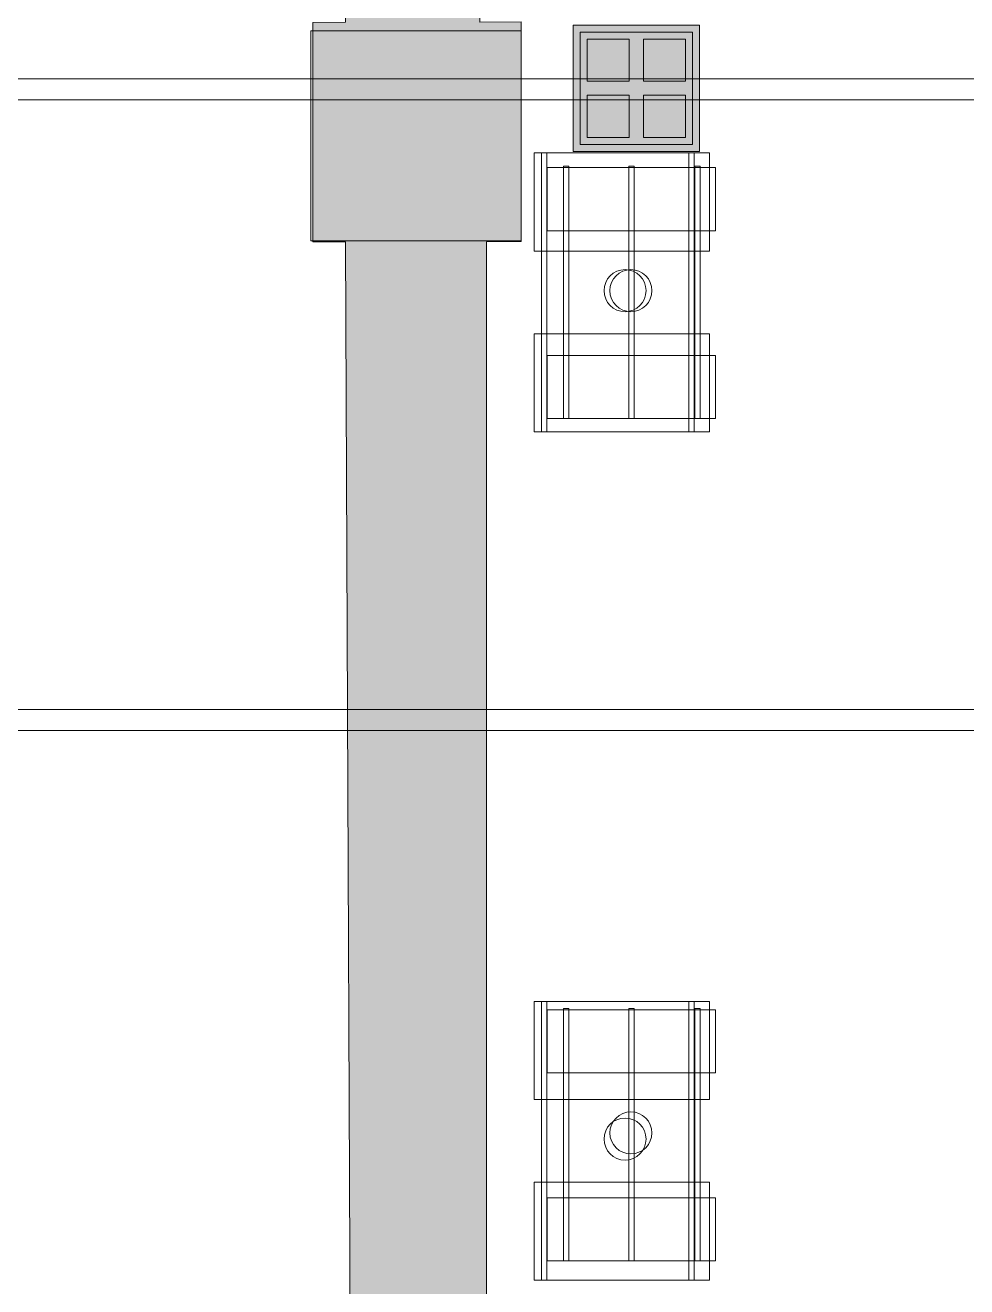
# Model space of a CAD drawing. Header units: inches. Extents: x -10671 to 1761, y -674 to 7170.
# Drawn here: x -3072.7 to -2804, y 3276.3 to 3636.3 of the extents above; entities that cross this region are included whole.
import ezdxf

# ---------------------------------------------------------------- set-up
doc = ezdxf.new("R2010")
doc.units = ezdxf.units.IN
doc.header["$LTSCALE"] = 19.2
doc.header["$MEASUREMENT"] = 0
for name, color, linetype, lineweight, true_color in [('DWG-bldg-utility box', 3, 'Continuous', 18, 0x00ff00), ('PDF', 6, 'Continuous', 5, 0xff00ff), ('Venue-Ceiling-HVAC', 7, 'Continuous', 5, 0xbbbbbb), ('Venue-Rigging Steel-High', 7, 'Continuous', 5, 0x800000)]:
    doc.layers.add(name, color=color, linetype=linetype, lineweight=lineweight, true_color=true_color)
doc.layers.add('Venue-Ceiling-Lights', color=7, linetype='Continuous', lineweight=5)
doc.layers.add('Venue-Floor Pockets', color=7, linetype='Continuous', lineweight=5)

# ---------------------------------------------------------------- blocks, each defined once
blk = doc.blocks.new('FLOORBOX')
at = {"layer": 'Venue-Floor Pockets', "linetype": 'Continuous', "lineweight": 0, "true_color": 0xaaaaaa}
blk.add_hatch(color=253, dxfattribs=at).paths.add_polyline_path([(-18, 18), (18, 18), (18, -18), (-18, -18)])
at = {"layer": 'Venue-Floor Pockets', "linetype": 'Continuous', "lineweight": 0, "true_color": 0xbbbbbb}
blk.add_hatch(color=9, dxfattribs=at).paths.add_polyline_path([(-16, 16), (16, 16), (16, -16), (-16, -16)])
at = {"layer": 'Venue-Floor Pockets', "linetype": 'Continuous', "lineweight": 0, "true_color": 0xdddddd}
for points in [[(-14, 14), (-2, 14), (-2, 2), (-14, 2)], [(2, 14), (14, 14), (14, 2), (2, 2)], [(-14, -2), (-2, -2), (-2, -14), (-14, -14)], [(2, -2), (14, -2), (14, -14), (2, -14)]]:
    blk.add_hatch(color=254, dxfattribs=at).paths.add_polyline_path(points)
at = {"layer": 'Venue-Floor Pockets', "color": 7, "linetype": 'Continuous', "lineweight": 5, "flags": 128}
for points in [[(-18, 18), (18, 18), (18, -18), (-18, -18)], [(-16, 16), (16, 16), (16, -16), (-16, -16)], [(-14, 14), (-2, 14), (-2, 2), (-14, 2)], [(2, 14), (14, 14), (14, 2), (2, 2)], [(-14, -2), (-2, -2), (-2, -14), (-14, -14)], [(2, -2), (14, -2), (14, -14), (2, -14)]]:
    blk.add_lwpolyline(points, close=True, dxfattribs=at)
blk = doc.blocks.new('Group-1336-1')
at = {"layer": 'Venue-Ceiling-HVAC'}
for points in [[(-2991.11, 3574.74, 357.8), (-2991.11, 3574.74, 387.8), (-2991.11, 3634.74, 387.8), (-2991.11, 3634.74, 357.8)], [(-2931.11, 3574.74, 357.8), (-2991.11, 3574.74, 357.8), (-2991.11, 3634.74, 357.8), (-2931.11, 3634.74, 357.8)], [(-2931.11, 3574.74, 387.8), (-2991.11, 3574.74, 387.8), (-2991.11, 3634.74, 387.8), (-2931.11, 3634.74, 387.8)], [(-2991.11, 3634.74, 357.8), (-2991.11, 3634.74, 387.8), (-2931.11, 3634.74, 387.8), (-2931.11, 3634.74, 357.8)], [(-2931.11, 3634.74, 357.8), (-2931.11, 3634.74, 387.8), (-2931.11, 3574.74, 387.8), (-2931.11, 3574.74, 357.8)], [(-2931.11, 3574.74, 357.8), (-2931.11, 3574.74, 387.8), (-2991.11, 3574.74, 387.8), (-2991.11, 3574.74, 357.8)]]:
    blk.add_3dface(points, dxfattribs=at)
blk = doc.blocks.new('Group-1444-1')
at = {"layer": 'PDF'}
for points, invisible_edges in [([(-2905.81, 3560.55, 398), (-2904.8, 3563.88, 398), (-2899.81, 3566.55, 398), (-2905.81, 3560.55, 398)], 15), ([(-2905.81, 3560.55, 398), (-2899.81, 3566.55, 398), (-2894.82, 3557.21, 398), (-2905.81, 3560.55, 398)], 15), ([(-2899.81, 3566.55, 388), (-2904.8, 3563.88, 388), (-2905.81, 3560.55, 388), (-2899.81, 3566.55, 388)], 15), ([(-2905.81, 3560.55, 388), (-2894.82, 3557.21, 388), (-2899.81, 3566.55, 388), (-2905.81, 3560.55, 388)], 15), ([(-2904.8, 3563.88, 398), (-2902.11, 3566.09, 398), (-2899.81, 3566.55, 398), (-2904.8, 3563.88, 398)], 15), ([(-2899.81, 3566.55, 388), (-2902.11, 3566.09, 388), (-2904.8, 3563.88, 388), (-2899.81, 3566.55, 388)], 15), ([(-2904.8, 3563.88, 398), (-2903.15, 3565.54, 398), (-2902.11, 3566.09, 398), (-2904.8, 3563.88, 398)], 13), ([(-2902.11, 3566.09, 388), (-2903.15, 3565.54, 388), (-2904.8, 3563.88, 388), (-2902.11, 3566.09, 388)], 14), ([(-2904.8, 3563.88, 398), (-2904.05, 3564.79, 398), (-2903.15, 3565.54, 398), (-2904.8, 3563.88, 398)], 12), ([(-2903.15, 3565.54, 388), (-2904.05, 3564.79, 388), (-2904.8, 3563.88, 388), (-2903.15, 3565.54, 388)], 12), ([(-2902.11, 3566.09, 398), (-2900.98, 3566.43, 398), (-2899.81, 3566.55, 398), (-2902.11, 3566.09, 398)], 12), ([(-2899.81, 3566.55, 388), (-2900.98, 3566.43, 388), (-2902.11, 3566.09, 388), (-2899.81, 3566.55, 388)], 12), ([(-2899.81, 3566.55, 398), (-2898.64, 3566.43, 398), (-2896.48, 3565.54, 398), (-2899.81, 3566.55, 398)], 14), ([(-2899.81, 3566.55, 398), (-2896.48, 3565.54, 398), (-2894.27, 3562.84, 398), (-2899.81, 3566.55, 398)], 15), ([(-2899.81, 3566.55, 398), (-2894.27, 3562.84, 398), (-2894.82, 3557.21, 398), (-2899.81, 3566.55, 398)], 15), ([(-2896.48, 3565.54, 388), (-2898.64, 3566.43, 388), (-2899.81, 3566.55, 388), (-2896.48, 3565.54, 388)], 13), ([(-2894.27, 3562.84, 388), (-2896.48, 3565.54, 388), (-2899.81, 3566.55, 388), (-2894.27, 3562.84, 388)], 15), ([(-2894.82, 3557.21, 388), (-2894.27, 3562.84, 388), (-2899.81, 3566.55, 388), (-2894.82, 3557.21, 388)], 15), ([(-2898.64, 3566.43, 398), (-2897.52, 3566.09, 398), (-2896.48, 3565.54, 398), (-2898.64, 3566.43, 398)], 12), ([(-2896.48, 3565.54, 388), (-2897.52, 3566.09, 388), (-2898.64, 3566.43, 388), (-2896.48, 3565.54, 388)], 12), ([(-2896.48, 3565.54, 398), (-2895.57, 3564.79, 398), (-2894.82, 3563.88, 398), (-2896.48, 3565.54, 398)], 12), ([(-2896.48, 3565.54, 398), (-2894.82, 3563.88, 398), (-2894.27, 3562.84, 398), (-2896.48, 3565.54, 398)], 13), ([(-2894.82, 3563.88, 388), (-2895.57, 3564.79, 388), (-2896.48, 3565.54, 388), (-2894.82, 3563.88, 388)], 12), ([(-2894.27, 3562.84, 388), (-2894.82, 3563.88, 388), (-2896.48, 3565.54, 388), (-2894.27, 3562.84, 388)], 14), ([(-2905.81, 3560.55, 398), (-2905.36, 3562.84, 398), (-2904.8, 3563.88, 398), (-2905.81, 3560.55, 398)], 13), ([(-2904.8, 3563.88, 388), (-2905.36, 3562.84, 388), (-2905.81, 3560.55, 388), (-2904.8, 3563.88, 388)], 14), ([(-2905.81, 3560.55, 398), (-2905.7, 3561.72, 398), (-2905.36, 3562.84, 398), (-2905.81, 3560.55, 398)], 12), ([(-2905.36, 3562.84, 388), (-2905.7, 3561.72, 388), (-2905.81, 3560.55, 388), (-2905.36, 3562.84, 388)], 12), ([(-2904.8, 3557.21, 398), (-2905.7, 3559.38, 398), (-2905.81, 3560.55, 398), (-2904.8, 3557.21, 398)], 13), ([(-2902.11, 3555, 398), (-2904.8, 3557.21, 398), (-2905.81, 3560.55, 398), (-2902.11, 3555, 398)], 15), ([(-2894.82, 3557.21, 398), (-2902.11, 3555, 398), (-2905.81, 3560.55, 398), (-2894.82, 3557.21, 398)], 15), ([(-2905.81, 3560.55, 388), (-2905.7, 3559.38, 388), (-2904.8, 3557.21, 388), (-2905.81, 3560.55, 388)], 14), ([(-2905.81, 3560.55, 388), (-2904.8, 3557.21, 388), (-2902.11, 3555, 388), (-2905.81, 3560.55, 388)], 15), ([(-2905.81, 3560.55, 388), (-2902.11, 3555, 388), (-2894.82, 3557.21, 388), (-2905.81, 3560.55, 388)], 15), ([(-2894.27, 3562.84, 398), (-2893.81, 3560.55, 398), (-2894.82, 3557.21, 398), (-2894.27, 3562.84, 398)], 15), ([(-2894.82, 3557.21, 388), (-2893.81, 3560.55, 388), (-2894.27, 3562.84, 388), (-2894.82, 3557.21, 388)], 15), ([(-2893.81, 3560.55, 398), (-2893.93, 3559.38, 398), (-2894.82, 3557.21, 398), (-2893.81, 3560.55, 398)], 14), ([(-2894.82, 3557.21, 388), (-2893.93, 3559.38, 388), (-2893.81, 3560.55, 388), (-2894.82, 3557.21, 388)], 13), ([(-2894.27, 3562.84, 398), (-2893.93, 3561.72, 398), (-2893.81, 3560.55, 398), (-2894.27, 3562.84, 398)], 12), ([(-2893.81, 3560.55, 388), (-2893.93, 3561.72, 388), (-2894.27, 3562.84, 388), (-2893.81, 3560.55, 388)], 12), ([(-2904.8, 3557.21, 398), (-2905.36, 3558.25, 398), (-2905.7, 3559.38, 398), (-2904.8, 3557.21, 398)], 12), ([(-2905.7, 3559.38, 388), (-2905.36, 3558.25, 388), (-2904.8, 3557.21, 388), (-2905.7, 3559.38, 388)], 12), ([(-2902.11, 3555, 398), (-2904.05, 3556.3, 398), (-2904.8, 3557.21, 398), (-2902.11, 3555, 398)], 13), ([(-2904.8, 3557.21, 388), (-2904.05, 3556.3, 388), (-2902.11, 3555, 388), (-2904.8, 3557.21, 388)], 14), ([(-2894.82, 3557.21, 398), (-2897.52, 3555, 398), (-2902.11, 3555, 398), (-2894.82, 3557.21, 398)], 15), ([(-2902.11, 3555, 388), (-2897.52, 3555, 388), (-2894.82, 3557.21, 388), (-2902.11, 3555, 388)], 15), ([(-2894.82, 3557.21, 398), (-2895.57, 3556.3, 398), (-2897.52, 3555, 398), (-2894.82, 3557.21, 398)], 14), ([(-2897.52, 3555, 388), (-2895.57, 3556.3, 388), (-2894.82, 3557.21, 388), (-2897.52, 3555, 388)], 13), ([(-2893.93, 3559.38, 398), (-2894.27, 3558.25, 398), (-2894.82, 3557.21, 398), (-2893.93, 3559.38, 398)], 12), ([(-2894.82, 3557.21, 388), (-2894.27, 3558.25, 388), (-2893.93, 3559.38, 388), (-2894.82, 3557.21, 388)], 12), ([(-2902.11, 3555, 398), (-2903.15, 3555.56, 398), (-2904.05, 3556.3, 398), (-2902.11, 3555, 398)], 12), ([(-2904.05, 3556.3, 388), (-2903.15, 3555.56, 388), (-2902.11, 3555, 388), (-2904.05, 3556.3, 388)], 12), ([(-2899.81, 3554.55, 398), (-2900.98, 3554.66, 398), (-2902.11, 3555, 398), (-2899.81, 3554.55, 398)], 12), ([(-2897.52, 3555, 398), (-2899.81, 3554.55, 398), (-2902.11, 3555, 398), (-2897.52, 3555, 398)], 15), ([(-2902.11, 3555, 388), (-2900.98, 3554.66, 388), (-2899.81, 3554.55, 388), (-2902.11, 3555, 388)], 12), ([(-2902.11, 3555, 388), (-2899.81, 3554.55, 388), (-2897.52, 3555, 388), (-2902.11, 3555, 388)], 15), ([(-2897.52, 3555, 398), (-2898.64, 3554.66, 398), (-2899.81, 3554.55, 398), (-2897.52, 3555, 398)], 12), ([(-2899.81, 3554.55, 388), (-2898.64, 3554.66, 388), (-2897.52, 3555, 388), (-2899.81, 3554.55, 388)], 12), ([(-2895.57, 3556.3, 398), (-2896.48, 3555.56, 398), (-2897.52, 3555, 398), (-2895.57, 3556.3, 398)], 12), ([(-2897.52, 3555, 388), (-2896.48, 3555.56, 388), (-2895.57, 3556.3, 388), (-2897.52, 3555, 388)], 12)]:
    blk.add_3dface(points, dxfattribs=dict(at, invisible_edges=invisible_edges))
for points in [[(-2904.8, 3563.88, 388), (-2904.8, 3563.88, 398), (-2904.05, 3564.79, 398), (-2904.05, 3564.79, 388)], [(-2904.05, 3564.79, 388), (-2904.05, 3564.79, 398), (-2903.15, 3565.54, 398), (-2903.15, 3565.54, 388)], [(-2903.15, 3565.54, 388), (-2903.15, 3565.54, 398), (-2902.11, 3566.09, 398), (-2902.11, 3566.09, 388)], [(-2902.11, 3566.09, 388), (-2902.11, 3566.09, 398), (-2900.98, 3566.43, 398), (-2900.98, 3566.43, 388)], [(-2900.98, 3566.43, 388), (-2900.98, 3566.43, 398), (-2899.81, 3566.55, 398), (-2899.81, 3566.55, 388)], [(-2899.81, 3566.55, 388), (-2899.81, 3566.55, 398), (-2898.64, 3566.43, 398), (-2898.64, 3566.43, 388)], [(-2898.64, 3566.43, 388), (-2898.64, 3566.43, 398), (-2897.52, 3566.09, 398), (-2897.52, 3566.09, 388)], [(-2897.52, 3566.09, 388), (-2897.52, 3566.09, 398), (-2896.48, 3565.54, 398), (-2896.48, 3565.54, 388)], [(-2896.48, 3565.54, 388), (-2896.48, 3565.54, 398), (-2895.57, 3564.79, 398), (-2895.57, 3564.79, 388)], [(-2895.57, 3564.79, 388), (-2895.57, 3564.79, 398), (-2894.82, 3563.88, 398), (-2894.82, 3563.88, 388)], [(-2905.81, 3560.55, 388), (-2905.81, 3560.55, 398), (-2905.7, 3561.72, 398), (-2905.7, 3561.72, 388)], [(-2905.7, 3559.38, 388), (-2905.7, 3559.38, 398), (-2905.81, 3560.55, 398), (-2905.81, 3560.55, 388)], [(-2905.7, 3561.72, 388), (-2905.7, 3561.72, 398), (-2905.36, 3562.84, 398), (-2905.36, 3562.84, 388)], [(-2905.36, 3562.84, 388), (-2905.36, 3562.84, 398), (-2904.8, 3563.88, 398), (-2904.8, 3563.88, 388)], [(-2894.82, 3563.88, 388), (-2894.82, 3563.88, 398), (-2894.27, 3562.84, 398), (-2894.27, 3562.84, 388)], [(-2894.27, 3562.84, 388), (-2894.27, 3562.84, 398), (-2893.93, 3561.72, 398), (-2893.93, 3561.72, 388)], [(-2893.93, 3561.72, 388), (-2893.93, 3561.72, 398), (-2893.81, 3560.55, 398), (-2893.81, 3560.55, 388)], [(-2893.81, 3560.55, 388), (-2893.81, 3560.55, 398), (-2893.93, 3559.38, 398), (-2893.93, 3559.38, 388)], [(-2905.36, 3558.25, 388), (-2905.36, 3558.25, 398), (-2905.7, 3559.38, 398), (-2905.7, 3559.38, 388)], [(-2904.8, 3557.21, 388), (-2904.8, 3557.21, 398), (-2905.36, 3558.25, 398), (-2905.36, 3558.25, 388)], [(-2904.05, 3556.3, 388), (-2904.05, 3556.3, 398), (-2904.8, 3557.21, 398), (-2904.8, 3557.21, 388)], [(-2894.82, 3557.21, 388), (-2894.82, 3557.21, 398), (-2895.57, 3556.3, 398), (-2895.57, 3556.3, 388)], [(-2894.27, 3558.25, 388), (-2894.27, 3558.25, 398), (-2894.82, 3557.21, 398), (-2894.82, 3557.21, 388)], [(-2893.93, 3559.38, 388), (-2893.93, 3559.38, 398), (-2894.27, 3558.25, 398), (-2894.27, 3558.25, 388)], [(-2903.15, 3555.56, 388), (-2903.15, 3555.56, 398), (-2904.05, 3556.3, 398), (-2904.05, 3556.3, 388)], [(-2902.11, 3555, 388), (-2902.11, 3555, 398), (-2903.15, 3555.56, 398), (-2903.15, 3555.56, 388)], [(-2900.98, 3554.66, 388), (-2900.98, 3554.66, 398), (-2902.11, 3555, 398), (-2902.11, 3555, 388)], [(-2899.81, 3554.55, 388), (-2899.81, 3554.55, 398), (-2900.98, 3554.66, 398), (-2900.98, 3554.66, 388)], [(-2898.64, 3554.66, 388), (-2898.64, 3554.66, 398), (-2899.81, 3554.55, 398), (-2899.81, 3554.55, 388)], [(-2897.52, 3555, 388), (-2897.52, 3555, 398), (-2898.64, 3554.66, 398), (-2898.64, 3554.66, 388)], [(-2896.48, 3555.56, 388), (-2896.48, 3555.56, 398), (-2897.52, 3555, 398), (-2897.52, 3555, 388)], [(-2895.57, 3556.3, 388), (-2895.57, 3556.3, 398), (-2896.48, 3555.56, 398), (-2896.48, 3555.56, 388)]]:
    blk.add_3dface(points, dxfattribs=at)
blk = doc.blocks.new('Group-1445-1')
at = {"layer": 'PDF'}
for points in [[(-2923.69, 3595.65, 393.91), (-2923.69, 3595.65, 397.91), (-2875.69, 3595.65, 397.91), (-2875.69, 3595.65, 393.91)], [(-2923.69, 3577.65, 393.91), (-2923.69, 3577.65, 397.91), (-2923.69, 3595.65, 397.91), (-2923.69, 3595.65, 393.91)], [(-2875.69, 3595.65, 397.91), (-2923.69, 3595.65, 397.91), (-2923.69, 3577.65, 397.91), (-2875.69, 3577.65, 397.91)], [(-2875.69, 3577.65, 393.91), (-2923.69, 3577.65, 393.91), (-2923.69, 3595.65, 393.91), (-2875.69, 3595.65, 393.91)], [(-2875.69, 3595.65, 393.91), (-2875.69, 3595.65, 397.91), (-2875.69, 3577.65, 397.91), (-2875.69, 3577.65, 393.91)], [(-2875.69, 3577.65, 393.91), (-2875.69, 3577.65, 397.91), (-2923.69, 3577.65, 397.91), (-2923.69, 3577.65, 393.91)]]:
    blk.add_3dface(points, dxfattribs=at)
blk = doc.blocks.new('Group-1446-1')
at = {"layer": 'PDF'}
for points in [[(-2881.58, 3596.04, 397.97), (-2881.58, 3596.04, 398.97), (-2880.08, 3596.04, 398.97), (-2880.08, 3596.04, 397.97)], [(-2881.58, 3524.04, 397.97), (-2881.58, 3524.04, 398.97), (-2881.58, 3596.04, 398.97), (-2881.58, 3596.04, 397.97)], [(-2880.08, 3596.04, 398.97), (-2881.58, 3596.04, 398.97), (-2881.58, 3524.04, 398.97), (-2880.08, 3524.04, 398.97)], [(-2880.08, 3524.04, 397.97), (-2881.58, 3524.04, 397.97), (-2881.58, 3596.04, 397.97), (-2880.08, 3596.04, 397.97)], [(-2880.08, 3596.04, 397.97), (-2880.08, 3596.04, 398.97), (-2880.08, 3524.04, 398.97), (-2880.08, 3524.04, 397.97)], [(-2880.08, 3524.04, 397.97), (-2880.08, 3524.04, 398.97), (-2881.58, 3524.04, 398.97), (-2881.58, 3524.04, 397.97)]]:
    blk.add_3dface(points, dxfattribs=at)
blk = doc.blocks.new('Group-1447-1')
at = {"layer": 'PDF'}
for points in [[(-2900.4, 3596.04, 397.97), (-2900.4, 3596.04, 398.97), (-2898.9, 3596.04, 398.97), (-2898.9, 3596.04, 397.97)], [(-2900.4, 3524.04, 397.97), (-2900.4, 3524.04, 398.97), (-2900.4, 3596.04, 398.97), (-2900.4, 3596.04, 397.97)], [(-2898.9, 3596.04, 398.97), (-2900.4, 3596.04, 398.97), (-2900.4, 3524.04, 398.97), (-2898.9, 3524.04, 398.97)], [(-2898.9, 3524.04, 397.97), (-2900.4, 3524.04, 397.97), (-2900.4, 3596.04, 397.97), (-2898.9, 3596.04, 397.97)], [(-2898.9, 3596.04, 397.97), (-2898.9, 3596.04, 398.97), (-2898.9, 3524.04, 398.97), (-2898.9, 3524.04, 397.97)], [(-2898.9, 3524.04, 397.97), (-2898.9, 3524.04, 398.97), (-2900.4, 3524.04, 398.97), (-2900.4, 3524.04, 397.97)]]:
    blk.add_3dface(points, dxfattribs=at)
blk = doc.blocks.new('Group-1448-1')
at = {"layer": 'PDF'}
for points in [[(-2919, 3596.04, 397.97), (-2919, 3596.04, 398.97), (-2917.5, 3596.04, 398.97), (-2917.5, 3596.04, 397.97)], [(-2919, 3524.04, 397.97), (-2919, 3524.04, 398.97), (-2919, 3596.04, 398.97), (-2919, 3596.04, 397.97)], [(-2917.5, 3596.04, 398.97), (-2919, 3596.04, 398.97), (-2919, 3524.04, 398.97), (-2917.5, 3524.04, 398.97)], [(-2917.5, 3524.04, 397.97), (-2919, 3524.04, 397.97), (-2919, 3596.04, 397.97), (-2917.5, 3596.04, 397.97)], [(-2917.5, 3596.04, 397.97), (-2917.5, 3596.04, 398.97), (-2917.5, 3524.04, 398.97), (-2917.5, 3524.04, 397.97)], [(-2917.5, 3524.04, 397.97), (-2917.5, 3524.04, 398.97), (-2919, 3524.04, 398.97), (-2919, 3524.04, 397.97)]]:
    blk.add_3dface(points, dxfattribs=at)
blk = doc.blocks.new('Group-1449-1')
at = {"layer": 'PDF'}
for points in [[(-2923.69, 3542.02, 393.91), (-2923.69, 3542.02, 397.91), (-2875.69, 3542.02, 397.91), (-2875.69, 3542.02, 393.91)], [(-2923.69, 3524.02, 393.91), (-2923.69, 3524.02, 397.91), (-2923.69, 3542.02, 397.91), (-2923.69, 3542.02, 393.91)], [(-2875.69, 3542.02, 397.91), (-2923.69, 3542.02, 397.91), (-2923.69, 3524.02, 397.91), (-2875.69, 3524.02, 397.91)], [(-2875.69, 3524.02, 393.91), (-2923.69, 3524.02, 393.91), (-2923.69, 3542.02, 393.91), (-2875.69, 3542.02, 393.91)], [(-2875.69, 3542.02, 393.91), (-2875.69, 3542.02, 397.91), (-2875.69, 3524.02, 397.91), (-2875.69, 3524.02, 393.91)], [(-2875.69, 3524.02, 393.91), (-2875.69, 3524.02, 397.91), (-2923.69, 3524.02, 397.91), (-2923.69, 3524.02, 393.91)]]:
    blk.add_3dface(points, dxfattribs=at)
blk = doc.blocks.new('Group-1450-1')
at = {"layer": 'PDF'}
for name in ['Group-1445-1', 'Group-1448-1', 'Group-1447-1', 'Group-1446-1', 'Group-1444-1', 'Group-1449-1']:
    blk.add_blockref(name, (0, 0), dxfattribs=at)
blk = doc.blocks.new('Group-1458-1')
at = {"layer": 'PDF'}
for points, invisible_edges in [([(-2905.81, 3320.2, 398), (-2905.36, 3322.5, 398), (-2904.8, 3323.54, 398), (-2905.81, 3320.2, 398)], 13), ([(-2904.8, 3316.87, 398), (-2905.81, 3320.2, 398), (-2904.8, 3323.54, 398), (-2904.8, 3316.87, 398)], 15), ([(-2904.8, 3323.54, 388), (-2905.36, 3322.5, 388), (-2905.81, 3320.2, 388), (-2904.8, 3323.54, 388)], 14), ([(-2904.8, 3323.54, 388), (-2905.81, 3320.2, 388), (-2904.8, 3316.87, 388), (-2904.8, 3323.54, 388)], 15), ([(-2904.8, 3323.54, 398), (-2902.11, 3325.75, 398), (-2899.81, 3326.2, 398), (-2904.8, 3323.54, 398)], 15), ([(-2904.8, 3316.87, 398), (-2904.8, 3323.54, 398), (-2899.81, 3326.2, 398), (-2904.8, 3316.87, 398)], 15), ([(-2904.8, 3316.87, 398), (-2899.81, 3326.2, 398), (-2893.81, 3320.2, 398), (-2904.8, 3316.87, 398)], 15), ([(-2899.81, 3326.2, 388), (-2902.11, 3325.75, 388), (-2904.8, 3323.54, 388), (-2899.81, 3326.2, 388)], 15), ([(-2899.81, 3326.2, 388), (-2904.8, 3323.54, 388), (-2904.8, 3316.87, 388), (-2899.81, 3326.2, 388)], 15), ([(-2904.8, 3316.87, 388), (-2893.81, 3320.2, 388), (-2899.81, 3326.2, 388), (-2904.8, 3316.87, 388)], 15), ([(-2904.8, 3323.54, 398), (-2903.15, 3325.19, 398), (-2902.11, 3325.75, 398), (-2904.8, 3323.54, 398)], 13), ([(-2902.11, 3325.75, 388), (-2903.15, 3325.19, 388), (-2904.8, 3323.54, 388), (-2902.11, 3325.75, 388)], 14), ([(-2904.8, 3323.54, 398), (-2904.05, 3324.45, 398), (-2903.15, 3325.19, 398), (-2904.8, 3323.54, 398)], 12), ([(-2903.15, 3325.19, 388), (-2904.05, 3324.45, 388), (-2904.8, 3323.54, 388), (-2903.15, 3325.19, 388)], 12), ([(-2902.11, 3325.75, 398), (-2900.98, 3326.09, 398), (-2899.81, 3326.2, 398), (-2902.11, 3325.75, 398)], 12), ([(-2899.81, 3326.2, 388), (-2900.98, 3326.09, 388), (-2902.11, 3325.75, 388), (-2899.81, 3326.2, 388)], 12), ([(-2899.81, 3326.2, 398), (-2898.64, 3326.09, 398), (-2896.48, 3325.19, 398), (-2899.81, 3326.2, 398)], 14), ([(-2899.81, 3326.2, 398), (-2896.48, 3325.19, 398), (-2893.81, 3320.2, 398), (-2899.81, 3326.2, 398)], 15), ([(-2896.48, 3325.19, 388), (-2898.64, 3326.09, 388), (-2899.81, 3326.2, 388), (-2896.48, 3325.19, 388)], 13), ([(-2893.81, 3320.2, 388), (-2896.48, 3325.19, 388), (-2899.81, 3326.2, 388), (-2893.81, 3320.2, 388)], 15), ([(-2898.64, 3326.09, 398), (-2897.52, 3325.75, 398), (-2896.48, 3325.19, 398), (-2898.64, 3326.09, 398)], 12), ([(-2896.48, 3325.19, 388), (-2897.52, 3325.75, 388), (-2898.64, 3326.09, 388), (-2896.48, 3325.19, 388)], 12), ([(-2896.48, 3325.19, 398), (-2895.57, 3324.45, 398), (-2894.82, 3323.54, 398), (-2896.48, 3325.19, 398)], 12), ([(-2896.48, 3325.19, 398), (-2894.82, 3323.54, 398), (-2894.27, 3322.5, 398), (-2896.48, 3325.19, 398)], 13), ([(-2896.48, 3325.19, 398), (-2894.27, 3322.5, 398), (-2893.81, 3320.2, 398), (-2896.48, 3325.19, 398)], 15), ([(-2894.82, 3323.54, 388), (-2895.57, 3324.45, 388), (-2896.48, 3325.19, 388), (-2894.82, 3323.54, 388)], 12), ([(-2894.27, 3322.5, 388), (-2894.82, 3323.54, 388), (-2896.48, 3325.19, 388), (-2894.27, 3322.5, 388)], 14), ([(-2893.81, 3320.2, 388), (-2894.27, 3322.5, 388), (-2896.48, 3325.19, 388), (-2893.81, 3320.2, 388)], 15), ([(-2905.81, 3320.2, 398), (-2905.7, 3321.37, 398), (-2905.36, 3322.5, 398), (-2905.81, 3320.2, 398)], 12), ([(-2905.36, 3322.5, 388), (-2905.7, 3321.37, 388), (-2905.81, 3320.2, 388), (-2905.36, 3322.5, 388)], 12), ([(-2904.8, 3316.87, 398), (-2905.7, 3319.03, 398), (-2905.81, 3320.2, 398), (-2904.8, 3316.87, 398)], 13), ([(-2905.81, 3320.2, 388), (-2905.7, 3319.03, 388), (-2904.8, 3316.87, 388), (-2905.81, 3320.2, 388)], 14), ([(-2893.81, 3320.2, 398), (-2898.64, 3314.32, 398), (-2904.8, 3316.87, 398), (-2893.81, 3320.2, 398)], 15), ([(-2904.8, 3316.87, 388), (-2898.64, 3314.32, 388), (-2893.81, 3320.2, 388), (-2904.8, 3316.87, 388)], 15), ([(-2893.81, 3320.2, 398), (-2894.82, 3316.87, 398), (-2898.64, 3314.32, 398), (-2893.81, 3320.2, 398)], 15), ([(-2898.64, 3314.32, 388), (-2894.82, 3316.87, 388), (-2893.81, 3320.2, 388), (-2898.64, 3314.32, 388)], 15), ([(-2893.81, 3320.2, 398), (-2893.93, 3319.03, 398), (-2894.82, 3316.87, 398), (-2893.81, 3320.2, 398)], 14), ([(-2894.82, 3316.87, 388), (-2893.93, 3319.03, 388), (-2893.81, 3320.2, 388), (-2894.82, 3316.87, 388)], 13), ([(-2894.27, 3322.5, 398), (-2893.93, 3321.37, 398), (-2893.81, 3320.2, 398), (-2894.27, 3322.5, 398)], 12), ([(-2893.81, 3320.2, 388), (-2893.93, 3321.37, 388), (-2894.27, 3322.5, 388), (-2893.81, 3320.2, 388)], 12), ([(-2904.8, 3316.87, 398), (-2905.36, 3317.91, 398), (-2905.7, 3319.03, 398), (-2904.8, 3316.87, 398)], 12), ([(-2905.7, 3319.03, 388), (-2905.36, 3317.91, 388), (-2904.8, 3316.87, 388), (-2905.7, 3319.03, 388)], 12), ([(-2903.15, 3315.21, 398), (-2904.05, 3315.96, 398), (-2904.8, 3316.87, 398), (-2903.15, 3315.21, 398)], 12), ([(-2902.11, 3314.66, 398), (-2903.15, 3315.21, 398), (-2904.8, 3316.87, 398), (-2902.11, 3314.66, 398)], 14), ([(-2898.64, 3314.32, 398), (-2902.11, 3314.66, 398), (-2904.8, 3316.87, 398), (-2898.64, 3314.32, 398)], 15), ([(-2904.8, 3316.87, 388), (-2904.05, 3315.96, 388), (-2903.15, 3315.21, 388), (-2904.8, 3316.87, 388)], 12), ([(-2904.8, 3316.87, 388), (-2903.15, 3315.21, 388), (-2902.11, 3314.66, 388), (-2904.8, 3316.87, 388)], 13), ([(-2904.8, 3316.87, 388), (-2902.11, 3314.66, 388), (-2898.64, 3314.32, 388), (-2904.8, 3316.87, 388)], 15), ([(-2894.82, 3316.87, 398), (-2896.48, 3315.21, 398), (-2898.64, 3314.32, 398), (-2894.82, 3316.87, 398)], 15), ([(-2898.64, 3314.32, 388), (-2896.48, 3315.21, 388), (-2894.82, 3316.87, 388), (-2898.64, 3314.32, 388)], 15), ([(-2894.82, 3316.87, 398), (-2895.57, 3315.96, 398), (-2896.48, 3315.21, 398), (-2894.82, 3316.87, 398)], 12), ([(-2896.48, 3315.21, 388), (-2895.57, 3315.96, 388), (-2894.82, 3316.87, 388), (-2896.48, 3315.21, 388)], 12), ([(-2893.93, 3319.03, 398), (-2894.27, 3317.91, 398), (-2894.82, 3316.87, 398), (-2893.93, 3319.03, 398)], 12), ([(-2894.82, 3316.87, 388), (-2894.27, 3317.91, 388), (-2893.93, 3319.03, 388), (-2894.82, 3316.87, 388)], 12), ([(-2899.81, 3314.2, 398), (-2900.98, 3314.32, 398), (-2902.11, 3314.66, 398), (-2899.81, 3314.2, 398)], 12), ([(-2898.64, 3314.32, 398), (-2899.81, 3314.2, 398), (-2902.11, 3314.66, 398), (-2898.64, 3314.32, 398)], 14), ([(-2902.11, 3314.66, 388), (-2900.98, 3314.32, 388), (-2899.81, 3314.2, 388), (-2902.11, 3314.66, 388)], 12), ([(-2902.11, 3314.66, 388), (-2899.81, 3314.2, 388), (-2898.64, 3314.32, 388), (-2902.11, 3314.66, 388)], 13), ([(-2896.48, 3315.21, 398), (-2897.52, 3314.66, 398), (-2898.64, 3314.32, 398), (-2896.48, 3315.21, 398)], 12), ([(-2898.64, 3314.32, 388), (-2897.52, 3314.66, 388), (-2896.48, 3315.21, 388), (-2898.64, 3314.32, 388)], 12)]:
    blk.add_3dface(points, dxfattribs=dict(at, invisible_edges=invisible_edges))
for points in [[(-2905.36, 3322.5, 388), (-2905.36, 3322.5, 398), (-2904.8, 3323.54, 398), (-2904.8, 3323.54, 388)], [(-2904.8, 3323.54, 388), (-2904.8, 3323.54, 398), (-2904.05, 3324.45, 398), (-2904.05, 3324.45, 388)], [(-2904.05, 3324.45, 388), (-2904.05, 3324.45, 398), (-2903.15, 3325.19, 398), (-2903.15, 3325.19, 388)], [(-2903.15, 3325.19, 388), (-2903.15, 3325.19, 398), (-2902.11, 3325.75, 398), (-2902.11, 3325.75, 388)], [(-2902.11, 3325.75, 388), (-2902.11, 3325.75, 398), (-2900.98, 3326.09, 398), (-2900.98, 3326.09, 388)], [(-2900.98, 3326.09, 388), (-2900.98, 3326.09, 398), (-2899.81, 3326.2, 398), (-2899.81, 3326.2, 388)], [(-2899.81, 3326.2, 388), (-2899.81, 3326.2, 398), (-2898.64, 3326.09, 398), (-2898.64, 3326.09, 388)], [(-2898.64, 3326.09, 388), (-2898.64, 3326.09, 398), (-2897.52, 3325.75, 398), (-2897.52, 3325.75, 388)], [(-2897.52, 3325.75, 388), (-2897.52, 3325.75, 398), (-2896.48, 3325.19, 398), (-2896.48, 3325.19, 388)], [(-2896.48, 3325.19, 388), (-2896.48, 3325.19, 398), (-2895.57, 3324.45, 398), (-2895.57, 3324.45, 388)], [(-2895.57, 3324.45, 388), (-2895.57, 3324.45, 398), (-2894.82, 3323.54, 398), (-2894.82, 3323.54, 388)], [(-2894.82, 3323.54, 388), (-2894.82, 3323.54, 398), (-2894.27, 3322.5, 398), (-2894.27, 3322.5, 388)], [(-2905.81, 3320.2, 388), (-2905.81, 3320.2, 398), (-2905.7, 3321.37, 398), (-2905.7, 3321.37, 388)], [(-2905.7, 3319.03, 388), (-2905.7, 3319.03, 398), (-2905.81, 3320.2, 398), (-2905.81, 3320.2, 388)], [(-2905.7, 3321.37, 388), (-2905.7, 3321.37, 398), (-2905.36, 3322.5, 398), (-2905.36, 3322.5, 388)], [(-2894.27, 3322.5, 388), (-2894.27, 3322.5, 398), (-2893.93, 3321.37, 398), (-2893.93, 3321.37, 388)], [(-2893.93, 3321.37, 388), (-2893.93, 3321.37, 398), (-2893.81, 3320.2, 398), (-2893.81, 3320.2, 388)], [(-2893.81, 3320.2, 388), (-2893.81, 3320.2, 398), (-2893.93, 3319.03, 398), (-2893.93, 3319.03, 388)], [(-2905.36, 3317.91, 388), (-2905.36, 3317.91, 398), (-2905.7, 3319.03, 398), (-2905.7, 3319.03, 388)], [(-2904.8, 3316.87, 388), (-2904.8, 3316.87, 398), (-2905.36, 3317.91, 398), (-2905.36, 3317.91, 388)], [(-2904.05, 3315.96, 388), (-2904.05, 3315.96, 398), (-2904.8, 3316.87, 398), (-2904.8, 3316.87, 388)], [(-2903.15, 3315.21, 388), (-2903.15, 3315.21, 398), (-2904.05, 3315.96, 398), (-2904.05, 3315.96, 388)], [(-2895.57, 3315.96, 388), (-2895.57, 3315.96, 398), (-2896.48, 3315.21, 398), (-2896.48, 3315.21, 388)], [(-2894.82, 3316.87, 388), (-2894.82, 3316.87, 398), (-2895.57, 3315.96, 398), (-2895.57, 3315.96, 388)], [(-2894.27, 3317.91, 388), (-2894.27, 3317.91, 398), (-2894.82, 3316.87, 398), (-2894.82, 3316.87, 388)], [(-2893.93, 3319.03, 388), (-2893.93, 3319.03, 398), (-2894.27, 3317.91, 398), (-2894.27, 3317.91, 388)], [(-2902.11, 3314.66, 388), (-2902.11, 3314.66, 398), (-2903.15, 3315.21, 398), (-2903.15, 3315.21, 388)], [(-2900.98, 3314.32, 388), (-2900.98, 3314.32, 398), (-2902.11, 3314.66, 398), (-2902.11, 3314.66, 388)], [(-2899.81, 3314.2, 388), (-2899.81, 3314.2, 398), (-2900.98, 3314.32, 398), (-2900.98, 3314.32, 388)], [(-2898.64, 3314.32, 388), (-2898.64, 3314.32, 398), (-2899.81, 3314.2, 398), (-2899.81, 3314.2, 388)], [(-2897.52, 3314.66, 388), (-2897.52, 3314.66, 398), (-2898.64, 3314.32, 398), (-2898.64, 3314.32, 388)], [(-2896.48, 3315.21, 388), (-2896.48, 3315.21, 398), (-2897.52, 3314.66, 398), (-2897.52, 3314.66, 388)]]:
    blk.add_3dface(points, dxfattribs=at)
blk = doc.blocks.new('Group-1459-1')
at = {"layer": 'PDF'}
for points in [[(-2923.69, 3355.31, 393.91), (-2923.69, 3355.31, 397.91), (-2875.69, 3355.31, 397.91), (-2875.69, 3355.31, 393.91)], [(-2923.69, 3337.31, 393.91), (-2923.69, 3337.31, 397.91), (-2923.69, 3355.31, 397.91), (-2923.69, 3355.31, 393.91)], [(-2875.69, 3355.31, 397.91), (-2923.69, 3355.31, 397.91), (-2923.69, 3337.31, 397.91), (-2875.69, 3337.31, 397.91)], [(-2875.69, 3337.31, 393.91), (-2923.69, 3337.31, 393.91), (-2923.69, 3355.31, 393.91), (-2875.69, 3355.31, 393.91)], [(-2875.69, 3355.31, 393.91), (-2875.69, 3355.31, 397.91), (-2875.69, 3337.31, 397.91), (-2875.69, 3337.31, 393.91)], [(-2875.69, 3337.31, 393.91), (-2875.69, 3337.31, 397.91), (-2923.69, 3337.31, 397.91), (-2923.69, 3337.31, 393.91)]]:
    blk.add_3dface(points, dxfattribs=at)
blk = doc.blocks.new('Group-1460-1')
at = {"layer": 'PDF'}
for points in [[(-2881.58, 3355.7, 397.97), (-2881.58, 3355.7, 398.97), (-2880.08, 3355.7, 398.97), (-2880.08, 3355.7, 397.97)], [(-2881.58, 3283.7, 397.97), (-2881.58, 3283.7, 398.97), (-2881.58, 3355.7, 398.97), (-2881.58, 3355.7, 397.97)], [(-2880.08, 3355.7, 398.97), (-2881.58, 3355.7, 398.97), (-2881.58, 3283.7, 398.97), (-2880.08, 3283.7, 398.97)], [(-2880.08, 3283.7, 397.97), (-2881.58, 3283.7, 397.97), (-2881.58, 3355.7, 397.97), (-2880.08, 3355.7, 397.97)], [(-2880.08, 3355.7, 397.97), (-2880.08, 3355.7, 398.97), (-2880.08, 3283.7, 398.97), (-2880.08, 3283.7, 397.97)], [(-2880.08, 3283.7, 397.97), (-2880.08, 3283.7, 398.97), (-2881.58, 3283.7, 398.97), (-2881.58, 3283.7, 397.97)]]:
    blk.add_3dface(points, dxfattribs=at)
blk = doc.blocks.new('Group-1461-1')
at = {"layer": 'PDF'}
for points in [[(-2900.4, 3355.7, 397.97), (-2900.4, 3355.7, 398.97), (-2898.9, 3355.7, 398.97), (-2898.9, 3355.7, 397.97)], [(-2900.4, 3283.7, 397.97), (-2900.4, 3283.7, 398.97), (-2900.4, 3355.7, 398.97), (-2900.4, 3355.7, 397.97)], [(-2898.9, 3355.7, 398.97), (-2900.4, 3355.7, 398.97), (-2900.4, 3283.7, 398.97), (-2898.9, 3283.7, 398.97)], [(-2898.9, 3283.7, 397.97), (-2900.4, 3283.7, 397.97), (-2900.4, 3355.7, 397.97), (-2898.9, 3355.7, 397.97)], [(-2898.9, 3355.7, 397.97), (-2898.9, 3355.7, 398.97), (-2898.9, 3283.7, 398.97), (-2898.9, 3283.7, 397.97)], [(-2898.9, 3283.7, 397.97), (-2898.9, 3283.7, 398.97), (-2900.4, 3283.7, 398.97), (-2900.4, 3283.7, 397.97)]]:
    blk.add_3dface(points, dxfattribs=at)
blk = doc.blocks.new('Group-1462-1')
at = {"layer": 'PDF'}
for points in [[(-2919, 3355.7, 397.97), (-2919, 3355.7, 398.97), (-2917.5, 3355.7, 398.97), (-2917.5, 3355.7, 397.97)], [(-2919, 3283.7, 397.97), (-2919, 3283.7, 398.97), (-2919, 3355.7, 398.97), (-2919, 3355.7, 397.97)], [(-2917.5, 3355.7, 398.97), (-2919, 3355.7, 398.97), (-2919, 3283.7, 398.97), (-2917.5, 3283.7, 398.97)], [(-2917.5, 3283.7, 397.97), (-2919, 3283.7, 397.97), (-2919, 3355.7, 397.97), (-2917.5, 3355.7, 397.97)], [(-2917.5, 3355.7, 397.97), (-2917.5, 3355.7, 398.97), (-2917.5, 3283.7, 398.97), (-2917.5, 3283.7, 397.97)], [(-2917.5, 3283.7, 397.97), (-2917.5, 3283.7, 398.97), (-2919, 3283.7, 398.97), (-2919, 3283.7, 397.97)]]:
    blk.add_3dface(points, dxfattribs=at)
blk = doc.blocks.new('Group-1463-1')
at = {"layer": 'PDF'}
for points in [[(-2923.69, 3301.68, 393.91), (-2923.69, 3301.68, 397.91), (-2875.69, 3301.68, 397.91), (-2875.69, 3301.68, 393.91)], [(-2923.69, 3283.68, 393.91), (-2923.69, 3283.68, 397.91), (-2923.69, 3301.68, 397.91), (-2923.69, 3301.68, 393.91)], [(-2875.69, 3301.68, 397.91), (-2923.69, 3301.68, 397.91), (-2923.69, 3283.68, 397.91), (-2875.69, 3283.68, 397.91)], [(-2875.69, 3283.68, 393.91), (-2923.69, 3283.68, 393.91), (-2923.69, 3301.68, 393.91), (-2875.69, 3301.68, 393.91)], [(-2875.69, 3301.68, 393.91), (-2875.69, 3301.68, 397.91), (-2875.69, 3283.68, 397.91), (-2875.69, 3283.68, 393.91)], [(-2875.69, 3283.68, 393.91), (-2875.69, 3283.68, 397.91), (-2923.69, 3283.68, 397.91), (-2923.69, 3283.68, 393.91)]]:
    blk.add_3dface(points, dxfattribs=at)
blk = doc.blocks.new('Group-1464-1')
at = {"layer": 'PDF'}
for name in ['Group-1459-1', 'Group-1462-1', 'Group-1461-1', 'Group-1460-1', 'Group-1458-1', 'Group-1463-1']:
    blk.add_blockref(name, (0, 0), dxfattribs=at)
blk = doc.blocks.new('Group-2709-1')
at = {"layer": 'Venue-Ceiling-Lights', "color": 7, "linetype": 'Continuous', "lineweight": 5, "flags": 128}
for points in [[(-2927.4, 3599.84), (-2877.4, 3599.84), (-2877.4, 3571.84), (-2927.4, 3571.84)], [(-2925.34, 3599.84), (-2923.84, 3599.84), (-2923.84, 3520.26), (-2925.34, 3520.26)], [(-2883.25, 3599.84), (-2881.75, 3599.84), (-2881.75, 3520.26), (-2883.25, 3520.26)], [(-2927.4, 3548.26), (-2877.4, 3548.26), (-2877.4, 3520.26), (-2927.4, 3520.26)]]:
    blk.add_lwpolyline(points, close=True, dxfattribs=at)
at = {"layer": 'Venue-Ceiling-Lights', "color": 7, "linetype": 'Continuous', "lineweight": 5}
blk.add_circle((-2901.48, 3560.55), 6, dxfattribs=at)
blk = doc.blocks.new('Group-2715-1')
at = {"layer": 'Venue-Ceiling-Lights', "color": 7, "linetype": 'Continuous', "lineweight": 5, "flags": 128}
for points in [[(-2927.4, 3357.73), (-2877.4, 3357.73), (-2877.4, 3329.73), (-2927.4, 3329.73)], [(-2925.34, 3357.73), (-2923.84, 3357.73), (-2923.84, 3278.14), (-2925.34, 3278.14)], [(-2883.25, 3357.73), (-2881.75, 3357.73), (-2881.75, 3278.14), (-2883.25, 3278.14)], [(-2927.4, 3306.14), (-2877.4, 3306.14), (-2877.4, 3278.14), (-2927.4, 3278.14)]]:
    blk.add_lwpolyline(points, close=True, dxfattribs=at)
at = {"layer": 'Venue-Ceiling-Lights', "color": 7, "linetype": 'Continuous', "lineweight": 5}
blk.add_circle((-2901.48, 3318.44), 6, dxfattribs=at)

msp = doc.modelspace()

# ---------------------------------------------------------------- hatches: boundary and pattern name
at = {"layer": 'Venue-Ceiling-HVAC', "linetype": 'Continuous', "lineweight": 0, "true_color": 0xbbbbbb}
msp.add_hatch(color=9, dxfattribs=at).paths.add_polyline_path([(-2934.73, 3904.54), (-2994.73, 3904.54), (-2994.73, 3844.54), (-2981.63, 3844.54), (-2981.29, 3637.21), (-2990.6, 3637.04), (-2990.6, 3574.45), (-2981.29, 3574.48), (-2979.48, 3151.17), (-2979.48, 2941.4), (-2991.11, 2941.37), (-2991.11, 2881.37), (-2981.29, 2881.37), (-2980.11, 2221.31), (-2990.6, 2221.31), (-2990.6, 2161.31), (-2980.7, 2161.31), (-2979.48, 1738.18), (-2991.11, 1738.29), (-2991.05, 1678.22), (-2981.22, 1678.11), (-2981.29, 1043.04), (-2990.6, 1043.04), (-2991.34, 981.07), (-2927.71, 980.41), (-2926.97, 1043.04), (-2942.91, 1043.04), (-2942.35, 1677.93), (-2926.48, 1677.93), (-2926.61, 1740.64), (-2942.85, 1740.64), (-2942.89, 2158.59), (-2926.42, 2158.59), (-2926.61, 2221.31), (-2941.12, 2221.31), (-2941.12, 2881.13), (-2931.11, 2881.24), (-2931.11, 2941.5), (-2941.1, 2941.39), (-2941.03, 3574.5), (-2931.11, 3574.56), (-2931.11, 3637.27), (-2942.88, 3637.21), (-2942.85, 3844.54), (-2934.73, 3844.54)])

# ---------------------------------------------------------------- linework, layer by layer
at = {"layer": 'Venue-Ceiling-HVAC', "flags": 128}
msp.add_lwpolyline([(-2941.1, 2941.39), (-2941.03, 3574.5), (-2931.11, 3574.56), (-2931.11, 3637.27), (-2942.88, 3637.21), (-2942.85, 3844.54), (-2934.73, 3844.54), (-2934.73, 3904.54), (-2994.73, 3904.54), (-2994.73, 3844.54), (-2981.63, 3844.54), (-2981.29, 3637.21), (-2990.6, 3637.04), (-2990.6, 3574.45), (-2981.29, 3574.48), (-2979.48, 3151.17)], dxfattribs=at)
at = {"layer": 'Venue-Rigging Steel-High'}
for p, q in [((-3975.08, 3621), (-2552.03, 3621)), ((-3975.08, 3615), (-2552.03, 3615)), ((-3975.08, 3441.07), (-2552.03, 3441.07)), ((-3975.08, 3435.07), (-2552.03, 3435.07))]:
    msp.add_line(p, q, dxfattribs=at)

# ---------------------------------------------------------------- block references
at = {"layer": 'DWG-bldg-utility box', "rotation": 90}
msp.add_blockref('FLOORBOX', (-2898.26, 3618.29), dxfattribs=at)
at = {"layer": 'PDF'}
for name in ['Group-1450-1', 'Group-1464-1']:
    msp.add_blockref(name, (0, 0), dxfattribs=at)
at = {"layer": 'Venue-Ceiling-HVAC'}
msp.add_blockref('Group-1336-1', (0, 0), dxfattribs=at)
at = {"layer": 'Venue-Ceiling-Lights', "color": 7}
for name in ['Group-2709-1', 'Group-2715-1']:
    msp.add_blockref(name, (0, 0), dxfattribs=at)

doc.saveas('drawing.dxf')
